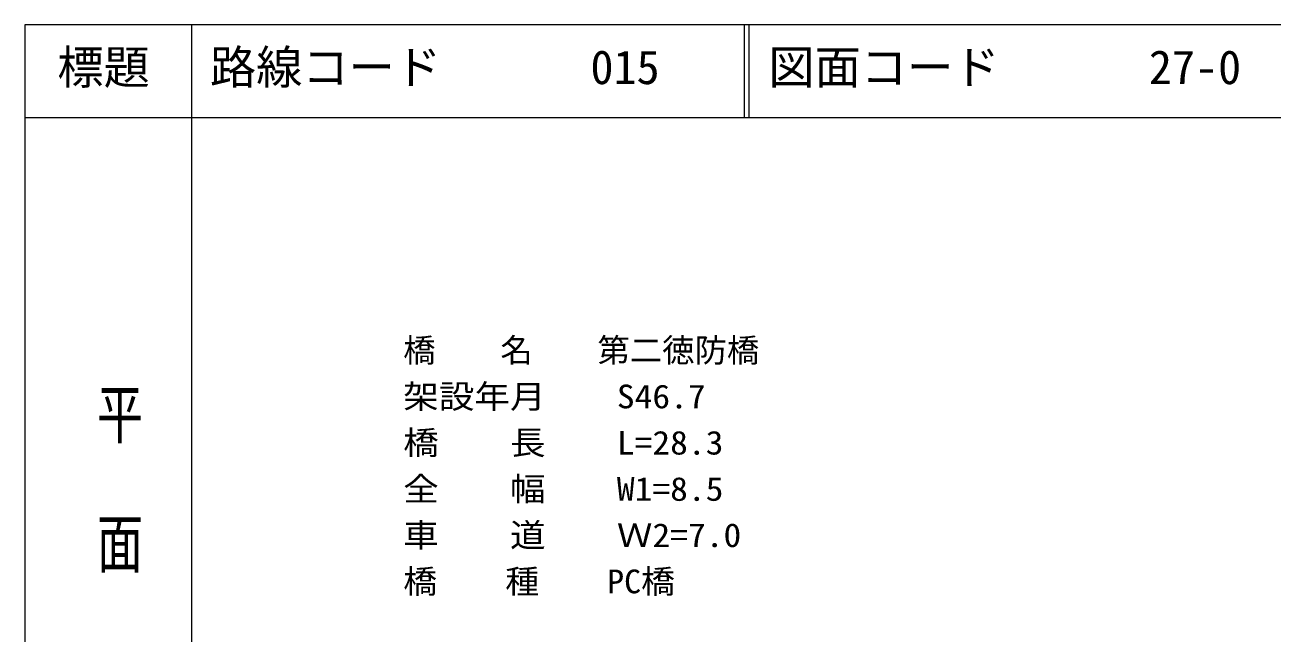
# Model space of a CAD drawing. Units: millimetres, scale not verified. Extents: x -71087 to 568913, y -90349 to 269651.
# Drawn here: x -71087 to 63751, y 203883 to 269651 of the extents above; entities that cross this region are included whole.
import ezdxf
from ezdxf.enums import TextEntityAlignment as Align

# ---------------------------------------------------------------- set-up
doc = ezdxf.new("R2010")
doc.units = ezdxf.units.MM
doc.header["$LTSCALE"] = 1000
for name, color, linetype, lineweight in [('M-STR-STR1', 1, 'Continuous', 13), ('M-TTL', 2, 'Continuous', 13), ('M-TTL-BAND', 7, 'Continuous', 13), ('M-TTL-LINE', 7, 'Continuous', 13), ('M-TTL-TXT', 7, 'Continuous', 13)]:
    doc.layers.add(name, color=color, linetype=linetype, lineweight=lineweight)
doc.styles.add('@ＭＳ ゴシック', font='')
doc.styles.add('ＭＳ ゴシック', font='')
doc.styles.get('@ＭＳ ゴシック').set_extended_font_data('@MS Gothic')
doc.styles.get('ＭＳ ゴシック').set_extended_font_data('MS Gothic')

msp = doc.modelspace()

# ---------------------------------------------------------------- linework, layer by layer
at = {"layer": 'M-TTL'}
for p, q in [((-71087, 269651), (-71087, -90349)), ((568913, 269651), (-71087, 269651))]:
    msp.add_line(p, q, dxfattribs=at)
at = {"layer": 'M-TTL-BAND'}
msp.add_line((-53087, 259651), (-53087, -90349), dxfattribs=at)
at = {"layer": 'M-TTL-LINE'}
for p, q in [((-53087, 269651), (-53087, 259651)), ((6663, 269651), (6663, 259651)), ((7163, 269651), (7163, 259651)), ((-71087, 259651), (568913, 259651))]:
    msp.add_line(p, q, dxfattribs=at)

# ---------------------------------------------------------------- texts
at = {"layer": 'M-STR-STR1', "style": 'ＭＳ ゴシック'}
msp.add_text('橋\u3000\u3000名\u3000\u3000第二徳防橋', height=2566, dxfattribs=at).set_placement((-30189, 232417), align=Align.BOTTOM_LEFT)
for s, width, p in [('架設年月\u3000\u3000S46.7', 1.1, (-30189, 227417)), ('橋\u3000\u3000長\u3000\u3000L=28.3', 1.1, (-30189, 222417)), ('全\u3000\u3000幅\u3000\u3000W1=8.5', 1.1, (-30189, 217417)), ('車\u3000\u3000道\u3000\u3000Ｗ2=7.0', 1.1, (-30189, 212417)), ('橋\u3000\u3000種\u3000\u3000PC橋', 1.05, (-30189, 207417))]:
    msp.add_text(s, height=2566, dxfattribs=dict(at, width=width)).set_placement(p, align=Align.BOTTOM_LEFT)
at = {"layer": 'M-TTL-BAND', "style": '@ＭＳ ゴシック', "width": 1.4}
msp.add_text('平  面  図', height=3666, rotation=270, dxfattribs=at).set_placement((-63810, 231126), align=Align.BOTTOM_LEFT)
at = {"layer": 'M-TTL-TXT', "style": 'ＭＳ ゴシック'}
for s, p in [('標題', (-67587, 262151)), ('路線コード', (-51087, 262151)), ('図面コード', (9292, 262151)), ('015', (-9945, 262151)), ('27-0', (50434, 262151))]:
    msp.add_text(s, height=3666, dxfattribs=at).set_placement(p, align=Align.BOTTOM_LEFT)

doc.saveas('drawing.dxf')
